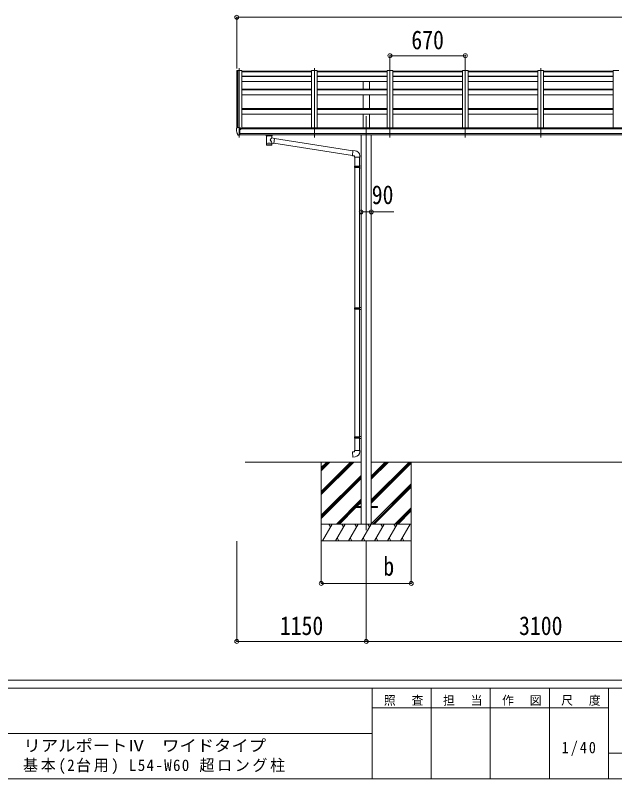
# Model space of a CAD drawing. Units: millimetres at full size; some dimension numbers follow another scale. Extents: x -9783 to 9892, y -6828 to 6752.
# Drawn here: x 36 to 5362, y -6828 to -50 of the extents above; entities that cross this region are included whole.
import ezdxf
from ezdxf.enums import TextEntityAlignment as Align

# ---------------------------------------------------------------- set-up
doc = ezdxf.new("R2010")
doc.units = ezdxf.units.MM
doc.header["$LTSCALE"] = 35
doc.header["$PDMODE"] = 32
doc.header["$PDSIZE"] = 35
for name, color, linetype, lineweight in [('0-0_0', 7, 'Continuous', 9), ('0-1_本体', 4, 'Continuous', 9), ('0-2_部品', 7, 'Continuous', 9), ('0-8_PARTS2', 2, 'Continuous', 9), ('0-A_寸法', 6, 'Continuous', 9), ('F-0_240', 7, 'Continuous', 9)]:
    doc.layers.add(name, color=color, linetype=linetype, lineweight=lineweight)
doc.styles.add('ＭＳ ゴシック', font='')
doc.styles.get('ＭＳ ゴシック').set_extended_font_data('MS Gothic')

msp = doc.modelspace()

# ---------------------------------------------------------------- linework, layer by layer
at = {"layer": '0-0_0'}
for p, q in [((2078.08, -4016.71), (3108.88, -4016.71)), ((2754.08, -4016.71), (2754.08, -4716.71)), ((2754.08, -4277.44), (3014.81, -4016.71)), ((2754.08, -4291.58), (3028.96, -4016.71)), ((2754.08, -4305.73), (3043.1, -4016.71)), ((2754.08, -4093.6), (2830.96, -4016.71)), ((2754.08, -4079.45), (2816.82, -4016.71)), ((2754.08, -4065.31), (2802.68, -4016.71)), ((3199.28, -4352.74), (3535.31, -4016.71)), ((3199.28, -4366.88), (3549.46, -4016.71)), ((3199.28, -4168.89), (3351.46, -4016.71)), ((3199.28, -4154.75), (3337.32, -4016.71)), ((3199.28, -4140.61), (3323.18, -4016.71)), ((3199.28, -4016.71), (6208.88, -4016.71)), ((3199.28, -4381.03), (3554.08, -4026.23)), ((3554.08, -4016.71), (3554.08, -4716.71)), ((2754.08, -4489.57), (3108.88, -4134.78)), ((2754.08, -4503.72), (3108.88, -4148.92)), ((2754.08, -4517.86), (3108.88, -4163.06)), ((3199.28, -4564.87), (3554.08, -4210.08)), ((3211.58, -4566.71), (3554.08, -4224.22)), ((3225.73, -4566.71), (3554.08, -4238.36)), ((2889.07, -4566.71), (3108.88, -4346.91)), ((3057.73, -4412.2), (3108.88, -4361.05)), ((3071.87, -4412.2), (3108.88, -4375.19)), ((2903.22, -4566.71), (3054.08, -4415.85)), ((2917.36, -4566.71), (3062.87, -4421.2)), ((3409.57, -4566.71), (3554.08, -4422.21)), ((3423.72, -4566.71), (3554.08, -4436.35)), ((3437.86, -4566.71), (3554.08, -4450.49)), ((3554.08, -4566.71), (2754.08, -4566.71)), ((2764.37, -4716.71), (2850.97, -4566.71)), ((2835.97, -4592.7), (2820.97, -4566.71)), ((2879.84, -4716.71), (2966.44, -4566.71)), ((2951.44, -4592.7), (2936.44, -4566.71)), ((2995.31, -4716.71), (3081.91, -4566.71)), ((3066.91, -4592.7), (3051.91, -4566.71)), ((3110.78, -4716.71), (3197.38, -4566.71)), ((3182.38, -4592.7), (3167.38, -4566.71)), ((3226.25, -4716.71), (3312.85, -4566.71)), ((3297.85, -4592.7), (3282.85, -4566.71)), ((3341.72, -4716.71), (3428.32, -4566.71)), ((3398.32, -4566.71), (3413.32, -4592.7)), ((3457.19, -4716.71), (3543.8, -4566.71)), ((2754.08, -4716.71), (3554.08, -4716.71)), ((2894.84, -4690.74), (2909.84, -4716.71)), ((3010.31, -4690.73), (3025.31, -4716.71)), ((3125.78, -4690.73), (3140.78, -4716.71)), ((3241.25, -4690.73), (3256.25, -4716.71)), ((3356.72, -4690.74), (3371.72, -4716.71)), ((3472.19, -4690.73), (3487.19, -4716.71))]:
    msp.add_line(p, q, dxfattribs=at)
at = {"layer": '0-1_本体'}
for p, q in [((2004.09, -541.78), (2004.08, -1053.87)), ((2005.03, -540.9), (2012.87, -540.49)), ((2013.08, -540.57), (2013.08, -1047.32)), ((2013.16, -540.68), (2013.78, -542.3)), ((2049.08, -540.48), (2049.08, -1057.5)), ((2669.08, -540.48), (2669.08, -1047.1)), ((2719.08, -540.48), (2669.08, -540.48)), ((2719.08, -540.48), (2719.08, -1047.1)), ((3339.08, -540.48), (3339.08, -1047.1)), ((3389.08, -540.48), (3339.08, -540.48)), ((3389.08, -540.48), (3389.08, -1047.1)), ((4009.08, -540.48), (4009.08, -1047.1)), ((4059.08, -540.48), (4009.08, -540.48)), ((4059.08, -540.48), (4059.08, -1047.1)), ((4679.08, -540.48), (4679.08, -1047.1)), ((4729.08, -540.48), (4679.08, -540.48)), ((4729.08, -540.48), (4729.08, -1047.1)), ((5349.08, -540.48), (5349.08, -1047.1)), ((5399.08, -540.48), (5349.08, -540.48)), ((2669.08, -546.56), (2049.08, -546.56)), ((2049.08, -553.48), (2669.08, -553.48)), ((2049.08, -591.27), (2669.08, -591.27)), ((2049.08, -594.38), (2669.08, -594.38)), ((3339.08, -546.56), (2719.08, -546.56)), ((2719.08, -553.48), (3339.08, -553.48)), ((2719.08, -591.27), (3339.08, -591.27)), ((2719.08, -594.38), (3339.08, -594.38)), ((4009.08, -546.56), (3389.08, -546.56)), ((3389.08, -553.48), (4009.08, -553.48)), ((3389.08, -591.27), (4009.08, -591.27)), ((3389.08, -594.38), (4009.08, -594.38)), ((4679.08, -546.56), (4059.08, -546.56)), ((4059.08, -553.48), (4679.08, -553.48)), ((4059.08, -591.27), (4679.08, -591.27)), ((4059.08, -594.38), (4679.08, -594.38)), ((5349.08, -546.56), (4729.08, -546.56)), ((4729.08, -553.48), (5349.08, -553.48)), ((4729.08, -591.27), (5349.08, -591.27)), ((4729.08, -594.38), (5349.08, -594.38)), ((2049.08, -639.03), (2669.08, -639.03)), ((2719.08, -639.03), (3339.08, -639.03)), ((3126.58, -705.94), (3126.58, -639.03)), ((3181.58, -705.94), (3181.58, -639.03)), ((3389.08, -639.03), (4009.08, -639.03)), ((4059.08, -639.03), (4679.08, -639.03)), ((4729.08, -639.03), (5349.08, -639.03)), ((2049.08, -707.28), (2669.08, -707.28)), ((2049.08, -713.48), (2669.08, -713.48)), ((2719.08, -707.28), (3339.08, -707.28)), ((2719.08, -713.48), (3339.08, -713.48)), ((3389.08, -707.28), (4009.08, -707.28)), ((3389.08, -713.48), (4009.08, -713.48)), ((4059.08, -707.28), (4679.08, -707.28)), ((4059.08, -713.48), (4679.08, -713.48)), ((4729.08, -707.28), (5349.08, -707.28)), ((4729.08, -713.48), (5349.08, -713.48)), ((2049.08, -757.29), (2669.08, -757.29)), ((2719.08, -757.29), (3339.08, -757.29)), ((3126.58, -878.83), (3126.58, -757.29)), ((3181.58, -878.83), (3181.58, -757.29)), ((3389.08, -757.29), (4009.08, -757.29)), ((4059.08, -757.29), (4679.08, -757.29)), ((4729.08, -757.29), (5349.08, -757.29)), ((2049.08, -878.83), (2669.08, -878.83)), ((2719.08, -878.83), (3339.08, -878.83)), ((3389.08, -878.83), (4009.08, -878.83)), ((4059.08, -878.83), (4679.08, -878.83)), ((4729.08, -878.83), (5349.08, -878.83)), ((2049.08, -885.84), (2669.08, -885.84)), ((2049.08, -929.39), (2669.08, -929.39)), ((2719.08, -885.84), (3339.08, -885.84)), ((2719.08, -929.39), (3339.08, -929.39)), ((3126.58, -1050.8), (3126.58, -929.39)), ((3181.58, -1050.8), (3181.58, -929.39)), ((3389.08, -885.84), (4009.08, -885.84)), ((3389.08, -929.39), (4009.08, -929.39)), ((4059.08, -885.84), (4679.08, -885.84)), ((4059.08, -929.39), (4679.08, -929.39)), ((4729.08, -885.84), (5349.08, -885.84)), ((4729.08, -929.39), (5349.08, -929.39)), ((7377.58, -1057.5), (2030.58, -1057.5)), ((2054.08, -1057.5), (2054.08, -1050.8)), ((7354.08, -1050.8), (2054.08, -1050.8)), ((2030.58, -1098.73), (7377.58, -1098.73)), ((7377.58, -1110.57), (2030.58, -1110.5)), ((3108.88, -1110.66), (3108.88, -4566.74)), ((3199.28, -1110.66), (3199.28, -4566.74))]:
    msp.add_line(p, q, dxfattribs=at)
msp.add_lwpolyline([(2013.78, -1047.32), (2013.78, -540.48), (2049.08, -540.48)], dxfattribs=at)
msp.add_circle((2038.06, -1062.24), 3, dxfattribs=at)
for centre, radius, start, end in [((2005.08, -541.9), 1, 93, 173.32986), ((2012.88, -540.79), 0.301, 21.06327, 92.86679)]:
    msp.add_arc(centre, radius, start, end, dxfattribs=at)
at = {"layer": '0-2_部品'}
for p, q in [((2001.88, -1056.68), (2001.88, -1057.31)), ((2008.79, -1047.88), (2004.73, -1053.69)), ((2023.88, -1115.81), (2023.88, -1047.31)), ((2025.38, -1048.23), (2023.88, -1048.23)), ((2030.38, -1057.05), (2023.88, -1056.65)), ((2025.38, -1048.23), (2025.38, -1054.4)), ((2035.06, -1049.73), (2025.38, -1049.01)), ((2025.38, -1052), (2039.38, -1052.06)), ((2034.86, -1062.23), (2035.38, -1062.23)), ((2035.38, -1062.23), (2035.68, -1062.23)), ((2035.88, -1052.04), (2035.88, -1050.14)), ((2040.38, -1053.16), (2040.38, -1057.49)), ((2016.26, -1114), (2006.51, -1098.62)), ((2022.38, -1115.72), (2018.67, -1115.49)), ((2022.38, -1115.72), (2023.88, -1115.81)), ((2023.88, -1113.62), (2024.38, -1113.62)), ((2024.38, -1113.62), (2024.88, -1112.62)), ((2030.38, -1112.62), (2024.88, -1112.62)), ((2264.38, -1116.82), (2264.38, -1110.7)), ((2268.48, -1121.32), (2268.46, -1201.61)), ((2314.28, -1138.89), (2314.28, -1121.31)), ((2339.5, -1142.8), (2314.28, -1138.89)), ((2318.38, -1116.82), (2318.38, -1110.7)), ((2339.5, -1142.8), (2332.48, -1188.06)), ((3034.61, -1252.7), (2339.19, -1144.81)), ((2314.3, -1201.61), (2314.28, -1184.98)), ((2314.28, -1185.23), (2332.48, -1188.06)), ((3030.95, -1294.63), (2332.75, -1186.32)), ((3055.6, -1252.76), (3034.77, -1250.94)), ((3050.68, -1308.51), (3096.68, -1308.51)), ((3052.68, -1308.51), (3052.68, -1391.16)), ((3094.68, -1308.51), (3094.68, -1388.61)), ((3096.68, -1308.51), (3096.68, -1297.59)), ((3050.68, -1393.16), (3051.68, -1391.16)), ((3050.68, -1393.16), (3094.68, -1393.16)), ((3050.68, -1393.16), (3050.68, -1401.16)), ((3050.68, -1401.16), (3094.68, -1401.16)), ((3050.68, -1401.16), (3051.68, -1403.16)), ((3051.68, -1391.16), (3094.68, -1391.16)), ((3051.68, -1403.16), (3094.68, -1403.16)), ((3052.68, -1403.16), (3052.68, -2647.35)), ((3090.21, -1393.16), (3089.78, -1391.16)), ((3092.68, -1388.66), (3108.68, -1388.19)), ((3092.68, -1390.66), (3092.68, -1388.66)), ((3092.68, -1390.66), (3094.68, -1390.66)), ((3092.68, -1405.66), (3092.68, -1403.66)), ((3092.68, -1405.66), (3108.68, -1406.14)), ((3094.68, -1405.72), (3094.68, -2644.79)), ((3108.68, -1388.19), (3108.68, -1406.14)), ((3050.68, -2649.35), (3051.68, -2647.35)), ((3050.68, -2649.35), (3094.68, -2649.35)), ((3050.68, -2649.35), (3050.68, -2657.35)), ((3050.68, -2657.35), (3094.68, -2657.35)), ((3050.68, -2657.35), (3051.68, -2659.35)), ((3051.68, -2647.35), (3094.68, -2647.35)), ((3051.68, -2659.35), (3094.68, -2659.35)), ((3052.68, -2659.35), (3052.68, -3792.51)), ((3090.21, -2649.35), (3089.78, -2647.35)), ((3092.68, -2644.85), (3108.68, -2644.38)), ((3092.68, -2646.85), (3092.68, -2644.85)), ((3092.68, -2646.85), (3094.68, -2646.85)), ((3092.68, -2661.85), (3092.68, -2659.85)), ((3092.68, -2661.85), (3108.68, -2662.32)), ((3094.68, -2661.91), (3094.68, -3789.95)), ((3108.68, -2644.38), (3108.68, -2662.32)), ((3050.68, -3794.51), (3051.68, -3792.51)), ((3050.68, -3794.51), (3094.68, -3794.51)), ((3050.68, -3794.51), (3050.68, -3802.51)), ((3051.68, -3792.51), (3094.68, -3792.51)), ((3090.21, -3794.51), (3089.78, -3792.51)), ((3092.68, -3790.01), (3108.68, -3789.54)), ((3092.68, -3792.01), (3092.68, -3790.01)), ((3092.68, -3792.01), (3094.68, -3792.01)), ((3108.68, -3789.54), (3108.68, -3807.48)), ((3050.68, -3802.51), (3094.68, -3802.51)), ((3050.68, -3802.51), (3051.68, -3804.51)), ((3051.68, -3804.51), (3094.68, -3804.51)), ((3052.68, -3804.51), (3052.68, -3914.51)), ((3092.68, -3807.01), (3092.68, -3805.01)), ((3092.68, -3807.01), (3108.68, -3807.48)), ((3094.68, -3807.07), (3094.68, -3914.51)), ((3050.68, -3914.51), (3096.68, -3914.51)), ((3050.68, -3924.51), (3050.68, -3914.51)), ((3096.68, -3914.51), (3096.68, -3925.43))]:
    msp.add_line(p, q, dxfattribs=at)
at = {"layer": '0-2_部品', "color": 4}
for p, q in [((3053.88, -4412.2), (3053.88, -4421.2)), ((3053.88, -4412.2), (3108.88, -4412.2)), ((3053.88, -4421.2), (3108.88, -4421.2)), ((3198.88, -4412.2), (3253.88, -4412.2)), ((3198.88, -4421.2), (3253.88, -4421.2)), ((3253.88, -4412.2), (3253.88, -4421.2))]:
    msp.add_line(p, q, dxfattribs=at)
at = {"layer": '0-2_部品'}
for points in [[(2023.88, -1047.31), (2011.88, -1047.31), (2009.55, -1047.46)], [(2030.38, -1112.62), (2030.38, -1054.4), (2025.38, -1054.4)], [(2035.06, -1049.73), (2035.23, -1049.75), (2035.38, -1049.78), (2035.53, -1049.82), (2035.65, -1049.87), (2035.75, -1049.93), (2035.82, -1050), (2035.87, -1050.07), (2035.88, -1050.14)], [(2035.68, -1061.04), (2035.68, -1062.23), (2040.38, -1062.23)], [(2040.38, -1060.61), (2040.38, -1062.23), (2040.86, -1062.23)], [(2023.88, -1101.92), (2027.05, -1101.52), (2030.38, -1101.09)], [(2264.42, -1116.88), (2264.4, -1116.52), (2264.64, -1115.56), (2265.16, -1114.68), (2265.97, -1113.84), (2267.08, -1113.04), (2268.48, -1112.32)], [(2264.42, -1116.76), (2264.4, -1117.12), (2264.64, -1118.08), (2265.16, -1118.96), (2265.97, -1119.8), (2267.08, -1120.6), (2268.48, -1121.32)], [(2314.28, -1112.33), (2314.51, -1112.42), (2315.87, -1113.16), (2316.98, -1114.01), (2317.74, -1114.87), (2318.2, -1115.77), (2318.37, -1116.66)], [(2314.28, -1121.31), (2314.51, -1121.21), (2315.87, -1120.48), (2316.98, -1119.63), (2317.74, -1118.77), (2318.2, -1117.87), (2318.37, -1116.98)], [(3034.77, -1250.94), (3030.76, -1296.76), (3050.68, -1298.51), (3050.68, -1308.51)], [(3090.21, -1393.16), (3090.21, -1401.16), (3089.78, -1403.16)], [(3092.68, -1403.66), (3094.68, -1403.66), (3094.68, -1390.66)], [(3090.21, -2649.35), (3090.21, -2657.35), (3089.78, -2659.35)], [(3092.68, -2659.85), (3094.68, -2659.85), (3094.68, -2646.85)], [(3090.21, -3794.51), (3090.21, -3802.51), (3089.78, -3804.51)], [(3092.68, -3805.01), (3094.68, -3805.01), (3094.68, -3792.01)], [(3055.6, -3970.26), (3034.77, -3972.08), (3030.76, -3926.26), (3050.68, -3924.51)]]:
    msp.add_lwpolyline(points, dxfattribs=at)
for centre, radius, start, end in [((2004.88, -1056.68), 3, 93, 180), ((2194.37, -1057.31), 192.49, 180.0008, 192.1233), ((2009.61, -1048.45), 1, 93.5, 145), ((2037.88, -1062.23), 2.5, 151.64236, 180), ((2037.88, -1062.23), 2.5, 0, 151.64236), ((2009.11, -1097.12), 3, 191.83348, 210), ((2018.86, -1112.5), 3, 210, 266.5), ((2281.45, -1162.04), 51.38, 92.46126, 104.61963), ((2301.34, -1162.04), 51.38, 75.38037, 87.53874), ((3051.68, -1297.59), 45, 0, 85), ((3051.68, -3925.43), 45, 275, 0)]:
    msp.add_arc(centre, radius, start, end, dxfattribs=at)
for centre, major_axis, ratio, start_param, end_param in [((2039.38, -1053.16), (-0.02, 1.1), 0.906239, 4.6917496, 6.2625459), ((2291.38, -1122.51), (-22.91, -0.42), 0.072511, 4.711586, 6.2823824), ((2291.4, -1120.88), (-22.91, -0.42), 0.072511, 4.711586, 6.2823824), ((2291.36, -1120.89), (22.92, -0.42), 0.07247, 0.0008089, 1.5716053), ((2291.36, -1122.51), (22.92, -0.42), 0.07247, 0.0008089, 1.5716053), ((2293.93, -1161.09), (20.32, 22.25), 0.045535, 4.9756507, 6.2441899), ((2302.38, -1116.82), (16, 0), 0.361356, 0, 0.0194874), ((2302.38, -1116.82), (16, 0), 0.361356, 6.2636979, 6.2831853), ((2291.38, -1201.61), (22.92, 0), 0.101955, 6.2829723, 9.4248207), ((2291.38, -1201.61), (22.92, 0), 0.101955, 3.1415499, 6.2833984), ((2291.38, -1189.17), (22.91, 0), 0.122865, 6.2831853, 9.424778), ((2291.38, -1158.44), (-22.81, 26.62), 0.234429, 3.1563334, 4.5976381)]:
    msp.add_ellipse(centre, major_axis=major_axis, ratio=ratio, start_param=start_param, end_param=end_param, dxfattribs=at)
at = {"layer": '0-8_PARTS2'}
for p, q in [((2024.08, -519.74), (2024.08, -1133.92)), ((2694.08, -519.74), (2694.08, -1133.92)), ((3364.08, -519.74), (3364.08, -1133.92)), ((4034.08, -519.74), (4034.08, -1133.92)), ((4704.08, -519.74), (4704.08, -1133.92)), ((3154.08, -945.12), (3154.08, -4620.35))]:
    msp.add_line(p, q, dxfattribs=at)
at = {"layer": '0-A_寸法'}
for p, q in [((2004.09, -67.7), (2004.09, -523.27)), ((2004.09, -67.7), (7404.08, -67.7)), ((3364.08, -409.14), (3364.08, -526.74)), ((3364.08, -409.14), (4034.08, -409.14)), ((4034.08, -409.14), (4034.08, -526.74)), ((3108.88, -1795.46), (3199.28, -1795.46)), ((3199.28, -1795.46), (3399.28, -1795.46)), ((2004.09, -5609.59), (2004.09, -4720.2)), ((2754.08, -5094.61), (2754.08, -4720.2)), ((3154.08, -5609.59), (3154.08, -4720.2)), ((3554.08, -5094.61), (3554.08, -4720.2)), ((2754.08, -5094.61), (3554.08, -5094.61)), ((2004.09, -5609.59), (3154.08, -5609.59)), ((3154.08, -5609.59), (6254.08, -5609.59))]:
    msp.add_line(p, q, dxfattribs=at)
for p in [(2004.09, -67.7), (3364.08, -409.14), (4034.08, -409.14), (3108.88, -1795.46), (3199.28, -1795.46), (2754.08, -5094.61), (3554.08, -5094.61), (2004.09, -5609.59), (3154.08, -5609.59)]:
    msp.add_point(p, dxfattribs=at)
at = {"layer": 'F-0_240', "color": 5}
for p, q in [((-9783.03, -5953.1), (9396.97, -5953.1)), ((-9783.03, -6023.1), (6285.75, -6023.1)), ((3205.75, -6023.1), (3205.75, -6828.1)), ((3730.75, -6023.1), (3730.75, -6828.1)), ((4255.75, -6023.1), (4255.75, -6828.1)), ((4780.75, -6023.1), (4780.75, -6828.1)), ((5305.75, -6023.1), (5305.75, -6828.1)), ((3205.75, -6198.1), (5305.75, -6198.1)), ((-3969.25, -6425.6), (3205.75, -6425.6)), ((5305.75, -6600.6), (6285.75, -6600.6)), ((-9783.03, -6828.1), (9396.97, -6828.1))]:
    msp.add_line(p, q, dxfattribs=at)

# ---------------------------------------------------------------- texts
at = {"layer": '0-A_寸法', "color": 7, "style": 'ＭＳ ゴシック', "width": 0.85}
for s, p in [('670', (3554.71, -402.14)), ('90', (3203.03, -1776.46)), ('b', (3305.96, -5075.61)), ('1150', (2386.59, -5602.59)), ('3100', (4511.58, -5602.59))]:
    msp.add_text(s, height=166.8, dxfattribs=at).set_placement(p, align=Align.BOTTOM_LEFT)
at = {"layer": 'F-0_240', "style": 'ＭＳ ゴシック', "width": 1.1}
msp.add_text('リアルポートⅣ\u3000ワイドタイプ', height=102.6, dxfattribs=at).set_placement((109.35, -6616.22), align=Align.BOTTOM_LEFT)
at = {"layer": 'F-0_240', "attachment_point": 7, "style": 'ＭＳ ゴシック'}
for s, insert, char_height in [('\\T1.17;照\u3000査', (3310.76, -6180.6), 76.98), ('\\T1.17;担\u3000当', (3835.76, -6180.6), 76.98), ('\\T1.17;作\u3000図', (4360.75, -6180.6), 76.98), ('\\T1.17;尺\u3000度', (4885.76, -6180.6), 76.98), ('\\T1.28;\\W0.9;1/40', (4890.13, -6626.85), 102.6), ('\\T1.18;\\W0.95;基本(2台用)\\~L54-W60\\~超ロング柱', (105.77, -6786.55), 102.6)]:
    msp.add_mtext(s, dxfattribs=dict(at, insert=insert, char_height=char_height))

doc.saveas('drawing.dxf')
